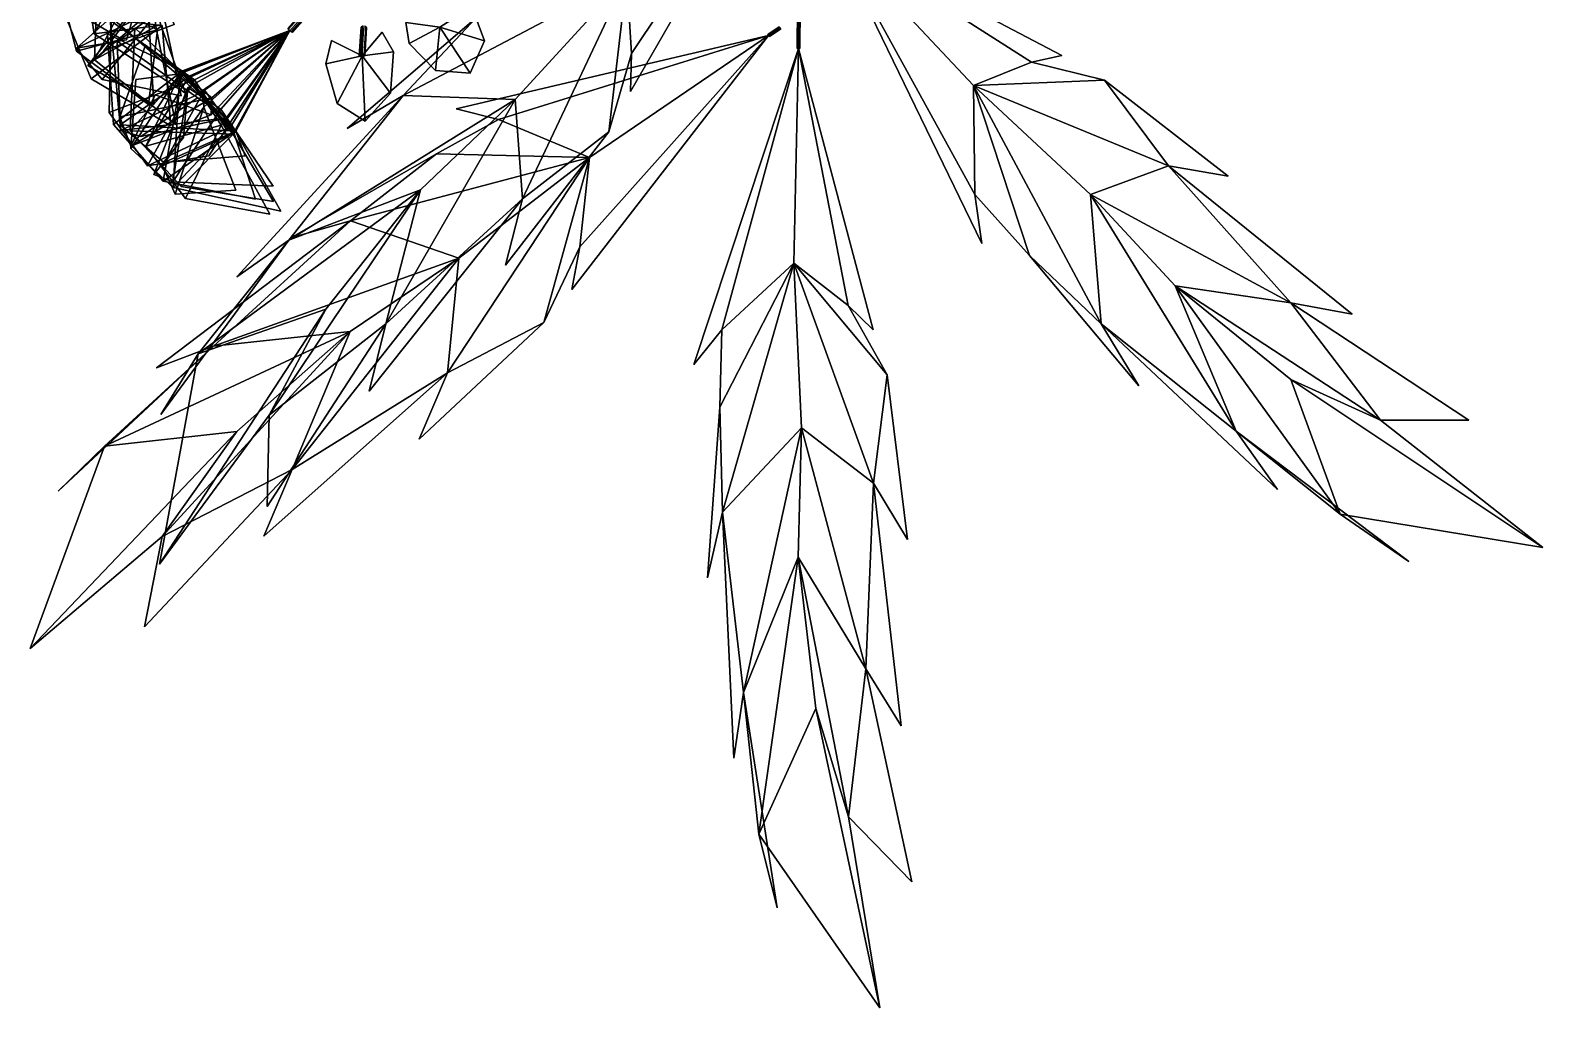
# Model space of a CAD drawing. Header units: metres. Extents: x -317 to 277, y -489 to 236.
# Drawn here: x -302.4 to 94.5, y -488.6 to -232.1 of the extents above; entities that cross this region are included whole.
import ezdxf

# ---------------------------------------------------------------- set-up
doc = ezdxf.new("R2010")
doc.units = ezdxf.units.M

msp = doc.modelspace()

# ---------------------------------------------------------------- linework, layer by layer
at = {"layer": 'Newplan_1Pdcel', "color": 3}
for points in [[(-229.0513, -226.4167, 850.1094), (-234.2654, -232.2636, 849.4932), (-234.8197, -231.7175, 849.0012), (-229.6056, -225.8706, 849.6174)], [(-229.3912, -225.968, 848.7273), (-234.6053, -231.8149, 848.1111), (-233.9165, -232.4222, 848.0448), (-228.7024, -226.5753, 848.6609)], [(-228.4892, -226.8568, 849.528), (-233.7033, -232.7037, 848.9119), (-234.2654, -232.2636, 849.4932), (-229.0513, -226.4167, 850.1094)], [(-228.7024, -226.5753, 848.6609), (-233.9165, -232.4222, 848.0448), (-233.7033, -232.7037, 848.9119), (-228.4892, -226.8568, 849.528)], [(-215.6003, -231.2896, 844.4139), (-216.0781, -238.7838, 842.0982), (-215.7239, -238.5536, 841.2802), (-215.2461, -231.0594, 843.5958)], [(-214.9063, -231.5081, 844.9779), (-215.384, -239.0023, 842.6622), (-216.0781, -238.7838, 842.0982), (-215.6003, -231.2896, 844.4139)], [(-215.2461, -231.0594, 843.5958), (-215.7239, -238.5536, 841.2802), (-214.8076, -238.6277, 841.331), (-214.3298, -231.1335, 843.6467)], [(-214.1166, -231.4151, 844.5137), (-214.5944, -238.9092, 842.1981), (-215.384, -239.0023, 842.6622), (-214.9063, -231.5081, 844.9779)], [(-214.3298, -231.1335, 843.6467), (-214.8076, -238.6277, 841.331), (-214.5944, -238.9092, 842.1981), (-214.1166, -231.4151, 844.5137)]]:
    msp.add_3dface(points, dxfattribs=at)
at = {"layer": 'Newplan_1Petal1', "color": 3}
for points in [[(-273.4861, -210.0954, 864.9467), (-285.6191, -233.002, 880.7159), (-288.7211, -213.622, 884.0575)], [(-273.4861, -210.0954, 864.9467), (-288.7211, -213.622, 884.0575), (-285.6191, -233.002, 880.7159)], [(-268.0917, -230.7361, 866.209), (-285.6191, -233.002, 880.7159), (-273.4861, -210.0954, 864.9467)], [(-268.0917, -230.7361, 866.209), (-273.4861, -210.0954, 864.9467), (-285.6191, -233.002, 880.7159)], [(-271.3959, -213.1489, 871.052), (-285.5294, -239.9041, 873.2867), (-284.9861, -225.8021, 887.3299)], [(-271.3959, -213.1489, 871.052), (-284.9861, -225.8021, 887.3299), (-285.5294, -239.9041, 873.2867)], [(-269.4349, -231.1079, 859.6344), (-285.5294, -239.9041, 873.2867), (-271.3959, -213.1489, 871.052)], [(-269.4349, -231.1079, 859.6344), (-271.3959, -213.1489, 871.052), (-285.5294, -239.9041, 873.2867)], [(-268.9602, -232.0085, 860.7856), (-295.156, -218.6073, 853.3845), (-290.2967, -237.5515, 849.6592)], [(-268.9602, -232.0085, 860.7856), (-290.2967, -237.5515, 849.6592), (-295.156, -218.6073, 853.3845)], [(-273.3642, -221.6446, 852.3863), (-290.2445, -236.8065, 855.2083), (-267.8914, -225.9192, 872.5978)], [(-273.3642, -221.6446, 852.3863), (-267.8914, -225.9192, 872.5978), (-290.2445, -236.8065, 855.2083)], [(-277.1518, -234.5958, 829.5332), (-290.2445, -236.8065, 855.2083), (-273.3642, -221.6446, 852.3863)], [(-277.1518, -234.5958, 829.5332), (-273.3642, -221.6446, 852.3863), (-290.2445, -236.8065, 855.2083)], [(-269.3111, -219.0455, 873.9031), (-287.253, -241.3218, 863.7817), (-283.0611, -237.4953, 882.8646)], [(-269.3111, -219.0455, 873.9031), (-283.0611, -237.4953, 882.8646), (-287.253, -241.3218, 863.7817)], [(-271.3996, -227.72, 854.4835), (-287.253, -241.3218, 863.7817), (-269.3111, -219.0455, 873.9031)], [(-271.3996, -227.72, 854.4835), (-269.3111, -219.0455, 873.9031), (-287.253, -241.3218, 863.7817)], [(-283.0611, -237.4953, 882.8646), (-264.6048, -230.6042, 897.5271), (-269.3111, -219.0455, 873.9031)], [(-283.0611, -237.4953, 882.8646), (-269.3111, -219.0455, 873.9031), (-264.6048, -230.6042, 897.5271)], [(-294.0317, -225.3714, 846.3868), (-278.5118, -234.331, 829.595), (-271.0504, -228.955, 854.6803)], [(-294.0317, -225.3714, 846.3868), (-271.0504, -228.955, 854.6803), (-278.5118, -234.331, 829.595)], [(-267.8914, -225.9192, 872.5978), (-290.2445, -236.8065, 855.2083), (-283.5554, -245.0015, 872.0745)], [(-267.8914, -225.9192, 872.5978), (-283.5554, -245.0015, 872.0745), (-290.2445, -236.8065, 855.2083)], [(-283.5554, -245.0015, 872.0745), (-262.8136, -249.2928, 884.5033), (-267.8914, -225.9192, 872.5978)], [(-283.5554, -245.0015, 872.0745), (-267.8914, -225.9192, 872.5978), (-262.8136, -249.2928, 884.5033)], [(-267.7831, -230.8773, 867.4623), (-293.2924, -227.961, 851.2957), (-286.3928, -244.8664, 859.2314)], [(-267.7831, -230.8773, 867.4623), (-286.3928, -244.8664, 859.2314), (-293.2924, -227.961, 851.2957)], [(-269.9935, -251.605, 842.9998), (-287.253, -241.3218, 863.7817), (-271.3996, -227.72, 854.4835)], [(-269.9935, -251.605, 842.9998), (-271.3996, -227.72, 854.4835), (-287.253, -241.3218, 863.7817)], [(-281.6589, -253.6895, 841.9959), (-281.1577, -229.7225, 836.6624), (-259.3365, -245.1173, 835.8318)], [(-281.6589, -253.6895, 841.9959), (-259.3365, -245.1173, 835.8318), (-281.1577, -229.7225, 836.6624)], [(-281.5355, -228.3802, 843.9406), (-278.7668, -256.8925, 840.0804), (-262.0874, -245.2128, 850.4813)], [(-281.5355, -228.3802, 843.9406), (-262.0874, -245.2128, 850.4813), (-278.7668, -256.8925, 840.0804)], [(-290.2967, -237.5515, 849.6592), (-271.3593, -251.5829, 842.7596), (-268.9602, -232.0085, 860.7856)], [(-290.2967, -237.5515, 849.6592), (-268.9602, -232.0085, 860.7856), (-271.3593, -251.5829, 842.7596)], [(-286.3928, -244.8664, 859.2314), (-265.5096, -257.1582, 863.2204), (-267.7831, -230.8773, 867.4623)], [(-286.3928, -244.8664, 859.2314), (-267.7831, -230.8773, 867.4623), (-265.5096, -257.1582, 863.2204)], [(-261.6253, -248.6136, 884.7272), (-285.6191, -233.002, 880.7159), (-268.0917, -230.7361, 866.209)], [(-261.6253, -248.6136, 884.7272), (-268.0917, -230.7361, 866.209), (-285.6191, -233.002, 880.7159)], [(-264.2078, -256.8286, 863.5671), (-285.5294, -239.9041, 873.2867), (-269.4349, -231.1079, 859.6344)], [(-264.2078, -256.8286, 863.5671), (-269.4349, -231.1079, 859.6344), (-285.5294, -239.9041, 873.2867)], [(-280.5753, -256.8007, 850.4906), (-282.0873, -233.0655, 856.6114), (-262.4575, -242.7639, 841.2993)], [(-280.5753, -256.8007, 850.4906), (-262.4575, -242.7639, 841.2993), (-282.0873, -233.0655, 856.6114)], [(-274.9405, -231.4745, 823.8755), (-276.1656, -258.5189, 834.0056), (-262.6558, -243.1942, 844.2736)], [(-274.9405, -231.4745, 823.8755), (-262.6558, -243.1942, 844.2736), (-276.1656, -258.5189, 834.0056)], [(-249.5182, -256.9296, 838.6041), (-263.1208, -243.5318, 848.206), (-234.2597, -232.1863, 848.7112)], [(-249.5182, -256.9296, 838.6041), (-234.2597, -232.1863, 848.7112), (-263.1208, -243.5318, 848.206)], [(-262.6558, -243.1942, 844.2736), (-249.1481, -259.3786, 847.7861), (-234.2597, -232.1863, 848.7112)], [(-262.6558, -243.1942, 844.2736), (-234.2597, -232.1863, 848.7112), (-249.1481, -259.3786, 847.7861)], [(-248.9498, -258.9483, 844.8119), (-262.4575, -242.7639, 841.2993), (-234.2597, -232.1863, 848.7112)], [(-248.9498, -258.9483, 844.8119), (-234.2597, -232.1863, 848.7112), (-262.4575, -242.7639, 841.2993)], [(-262.0874, -245.2128, 850.4813), (-248.4848, -258.6107, 840.8794), (-234.2597, -232.1863, 848.7112)], [(-262.0874, -245.2128, 850.4813), (-234.2597, -232.1863, 848.7112), (-248.4848, -258.6107, 840.8794)], [(-252.4095, -252.7953, 834.8167), (-261.035, -247.0835, 853.517), (-234.2597, -232.1863, 848.7112)], [(-252.4095, -252.7953, 834.8167), (-234.2597, -232.1863, 848.7112), (-261.035, -247.0835, 853.517)], [(-260.6515, -244.1782, 838.3734), (-252.269, -257.0252, 853.2536), (-234.2597, -232.1863, 848.7112)], [(-260.6515, -244.1782, 838.3734), (-234.2597, -232.1863, 848.7112), (-252.269, -257.0252, 853.2536)], [(-250.9541, -257.9642, 850.712), (-259.3365, -245.1173, 835.8318), (-234.2597, -232.1863, 848.7112)], [(-250.9541, -257.9642, 850.712), (-234.2597, -232.1863, 848.7112), (-259.3365, -245.1173, 835.8318)], [(-259.1961, -249.3471, 854.2687), (-250.5706, -255.059, 835.5684), (-234.2597, -232.1863, 848.7112)], [(-259.1961, -249.3471, 854.2687), (-234.2597, -232.1863, 848.7112), (-250.5706, -255.059, 835.5684)], [(-256.7088, -247.8536, 834.6478), (-256.8601, -252.2952, 855.5518), (-234.2597, -232.1863, 848.7112)], [(-256.7088, -247.8536, 834.6478), (-234.2597, -232.1863, 848.7112), (-256.8601, -252.2952, 855.5518)], [(-254.8968, -254.2889, 854.4376), (-254.7455, -249.8473, 833.5336), (-234.2597, -232.1863, 848.7112)], [(-254.8968, -254.2889, 854.4376), (-234.2597, -232.1863, 848.7112), (-254.7455, -249.8473, 833.5336)], [(-279.5508, -234.9225, 863.3222), (-278.6935, -258.3843, 846.4602), (-259.1961, -249.3471, 854.2687)], [(-279.5508, -234.9225, 863.3222), (-259.1961, -249.3471, 854.2687), (-278.6935, -258.3843, 846.4602)], [(-278.927, -254.8216, 833.0064), (-272.1645, -236.0222, 818.7249), (-254.7455, -249.8473, 833.5336)], [(-278.927, -254.8216, 833.0064), (-254.7455, -249.8473, 833.5336), (-272.1645, -236.0222, 818.7249)], [(-259.3365, -245.1173, 835.8318), (-271.6127, -267.6804, 851.9808), (-281.6589, -253.6895, 841.9959)], [(-259.3365, -245.1173, 835.8318), (-281.6589, -253.6895, 841.9959), (-271.6127, -267.6804, 851.9808)], [(-262.4575, -242.7639, 841.2993), (-267.4801, -271.7103, 848.8801), (-280.5753, -256.8007, 850.4906)], [(-262.4575, -242.7639, 841.2993), (-280.5753, -256.8007, 850.4906), (-267.4801, -271.7103, 848.8801)], [(-262.0874, -245.2128, 850.4813), (-278.7668, -256.8925, 840.0804), (-248.4848, -258.6107, 840.8794)], [(-262.0874, -245.2128, 850.4813), (-248.4848, -258.6107, 840.8794), (-278.7668, -256.8925, 840.0804)], [(-262.6558, -243.1942, 844.2736), (-276.1656, -258.5189, 834.0056), (-249.1481, -259.3786, 847.7861)], [(-262.6558, -243.1942, 844.2736), (-249.1481, -259.3786, 847.7861), (-276.1656, -258.5189, 834.0056)], [(-276.019, -263.1709, 855.8026), (-274.6592, -244.9933, 872.2597), (-263.1208, -243.5318, 848.206)], [(-276.019, -263.1709, 855.8026), (-263.1208, -243.5318, 848.206), (-274.6592, -244.9933, 872.2597)], [(-263.1208, -243.5318, 848.206), (-264.879, -273.3366, 842.8052), (-276.019, -263.1709, 855.8026)], [(-263.1208, -243.5318, 848.206), (-276.019, -263.1709, 855.8026), (-264.879, -273.3366, 842.8052)], [(-262.6637, -242.8456, 811.9439), (-272.0331, -262.5487, 830.9049), (-260.6515, -244.1782, 838.3734)], [(-262.6637, -242.8456, 811.9439), (-260.6515, -244.1782, 838.3734), (-272.0331, -262.5487, 830.9049)], [(-260.6515, -244.1782, 838.3734), (-272.0331, -262.5487, 830.9049), (-252.269, -257.0252, 853.2536)], [(-260.6515, -244.1782, 838.3734), (-252.269, -257.0252, 853.2536), (-272.0331, -262.5487, 830.9049)], [(-250.9541, -257.9642, 850.712), (-271.6127, -267.6804, 851.9808), (-259.3365, -245.1173, 835.8318)], [(-250.9541, -257.9642, 850.712), (-259.3365, -245.1173, 835.8318), (-271.6127, -267.6804, 851.9808)], [(-248.9498, -258.9483, 844.8119), (-267.4801, -271.7103, 848.8801), (-262.4575, -242.7639, 841.2993)], [(-248.9498, -258.9483, 844.8119), (-262.4575, -242.7639, 841.2993), (-267.4801, -271.7103, 848.8801)], [(-249.5182, -256.9296, 838.6041), (-264.879, -273.3366, 842.8052), (-263.1208, -243.5318, 848.206)], [(-249.5182, -256.9296, 838.6041), (-263.1208, -243.5318, 848.206), (-264.879, -273.3366, 842.8052)], [(-254.7455, -249.8473, 833.5336), (-275.9691, -262.5222, 851.1261), (-278.927, -254.8216, 833.0064)], [(-254.7455, -249.8473, 833.5336), (-278.927, -254.8216, 833.0064), (-275.9691, -262.5222, 851.1261)], [(-259.1961, -249.3471, 854.2687), (-278.6935, -258.3843, 846.4602), (-250.5706, -255.059, 835.5684)], [(-259.1961, -249.3471, 854.2687), (-250.5706, -255.059, 835.5684), (-278.6935, -258.3843, 846.4602)], [(-269.6143, -249.0312, 875.8875), (-275.9691, -262.5222, 851.1261), (-254.8968, -254.2889, 854.4376)], [(-269.6143, -249.0312, 875.8875), (-254.8968, -254.2889, 854.4376), (-275.9691, -262.5222, 851.1261)], [(-254.8968, -254.2889, 854.4376), (-275.9691, -262.5222, 851.1261), (-254.7455, -249.8473, 833.5336)], [(-254.8968, -254.2889, 854.4376), (-254.7455, -249.8473, 833.5336), (-275.9691, -262.5222, 851.1261)], [(-273.3365, -259.9503, 827.3494), (-258.5111, -249.8049, 810.6046), (-250.5706, -255.059, 835.5684)], [(-273.3365, -259.9503, 827.3494), (-250.5706, -255.059, 835.5684), (-258.5111, -249.8049, 810.6046)], [(-269.9921, -270.0009, 855.5977), (-262.1374, -260.2646, 876.7311), (-261.035, -247.0835, 853.517)], [(-269.9921, -270.0009, 855.5977), (-261.035, -247.0835, 853.517), (-262.1374, -260.2646, 876.7311)], [(-261.035, -247.0835, 853.517), (-264.9522, -271.8448, 836.4255), (-269.9921, -270.0009, 855.5977)], [(-261.035, -247.0835, 853.517), (-269.9921, -270.0009, 855.5977), (-264.9522, -271.8448, 836.4255)], [(-256.7088, -247.8536, 834.6478), (-267.6767, -267.7069, 831.7596), (-256.8601, -252.2952, 855.5518)], [(-256.7088, -247.8536, 834.6478), (-256.8601, -252.2952, 855.5518), (-267.6767, -267.7069, 831.7596)], [(-248.5898, -258.8955, 811.9211), (-267.6767, -267.7069, 831.7596), (-256.7088, -247.8536, 834.6478)], [(-248.5898, -258.8955, 811.9211), (-256.7088, -247.8536, 834.6478), (-267.6767, -267.7069, 831.7596)], [(-252.4095, -252.7953, 834.8167), (-264.9522, -271.8448, 836.4255), (-261.035, -247.0835, 853.517)], [(-252.4095, -252.7953, 834.8167), (-261.035, -247.0835, 853.517), (-264.9522, -271.8448, 836.4255)], [(-256.8601, -252.2952, 855.5518), (-267.6767, -267.7069, 831.7596), (-264.4016, -275.1295, 849.9407)], [(-256.8601, -252.2952, 855.5518), (-264.4016, -275.1295, 849.9407), (-267.6767, -267.7069, 831.7596)], [(-238.6533, -273.0042, 824.4865), (-264.9522, -271.8448, 836.4255), (-252.4095, -252.7953, 834.8167)], [(-238.6533, -273.0042, 824.4865), (-252.4095, -252.7953, 834.8167), (-264.9522, -271.8448, 836.4255)], [(-264.4016, -275.1295, 849.9407), (-248.484, -274.0474, 868.6107), (-256.8601, -252.2952, 855.5518)], [(-264.4016, -275.1295, 849.9407), (-256.8601, -252.2952, 855.5518), (-248.484, -274.0474, 868.6107)], [(-248.4848, -258.6107, 840.8794), (-278.7668, -256.8925, 840.0804), (-267.3097, -266.7802, 827.1445)], [(-248.4848, -258.6107, 840.8794), (-267.3097, -266.7802, 827.1445), (-278.7668, -256.8925, 840.0804)], [(-250.5706, -255.059, 835.5684), (-278.6935, -258.3843, 846.4602), (-273.3365, -259.9503, 827.3494)], [(-250.5706, -255.059, 835.5684), (-273.3365, -259.9503, 827.3494), (-278.6935, -258.3843, 846.4602)], [(-252.269, -257.0252, 853.2536), (-272.0331, -262.5487, 830.9049), (-261.6697, -276.2617, 840.9512)], [(-252.269, -257.0252, 853.2536), (-261.6697, -276.2617, 840.9512), (-272.0331, -262.5487, 830.9049)], [(-255.5403, -265.0811, 875.8647), (-271.6127, -267.6804, 851.9808), (-250.9541, -257.9642, 850.712)], [(-255.5403, -265.0811, 875.8647), (-250.9541, -257.9642, 850.712), (-271.6127, -267.6804, 851.9808)], [(-236.6686, -279.5465, 843.868), (-264.879, -273.3366, 842.8052), (-249.5182, -256.9296, 838.6041)], [(-236.6686, -279.5465, 843.868), (-249.5182, -256.9296, 838.6041), (-264.879, -273.3366, 842.8052)], [(-261.6697, -276.2617, 840.9512), (-239.4908, -280.347, 850.6732), (-252.269, -257.0252, 853.2536)], [(-261.6697, -276.2617, 840.9512), (-252.269, -257.0252, 853.2536), (-239.4908, -280.347, 850.6732)], [(-249.1481, -259.3786, 847.7861), (-276.1656, -258.5189, 834.0056), (-262.7534, -273.1505, 832.4565)], [(-249.1481, -259.3786, 847.7861), (-262.7534, -273.1505, 832.4565), (-276.1656, -258.5189, 834.0056)], [(-243.2636, -276.4523, 863.933), (-267.4801, -271.7103, 848.8801), (-248.9498, -258.9483, 844.8119)], [(-243.2636, -276.4523, 863.933), (-248.9498, -258.9483, 844.8119), (-267.4801, -271.7103, 848.8801)], [(-267.3097, -266.7802, 827.1445), (-245.9893, -265.0763, 815.0759), (-248.4848, -258.6107, 840.8794)], [(-267.3097, -266.7802, 827.1445), (-248.4848, -258.6107, 840.8794), (-245.9893, -265.0763, 815.0759)], [(-262.7534, -273.1505, 832.4565), (-238.5612, -277.0041, 830.7242), (-249.1481, -259.3786, 847.7861)], [(-262.7534, -273.1505, 832.4565), (-249.1481, -259.3786, 847.7861), (-238.5612, -277.0041, 830.7242)]]:
    msp.add_3dface(points, dxfattribs=at)
at = {"layer": 'Newplan_FruitU', "color": 3}
for points in [[(-194.8976, -231.2754, 839.3275), (-183.1701, -234.8908, 831.581), (-186.5178, -225.9457, 837.1283)], [(-194.8976, -231.2754, 839.3275), (-186.5178, -225.9457, 837.1283), (-183.1701, -234.8908, 831.581)], [(-194.8976, -231.2754, 839.3275), (-203.8197, -230.0603, 838.9836), (-202.9375, -235.5524, 835.8522)], [(-194.8976, -231.2754, 839.3275), (-202.9375, -235.5524, 835.8522), (-203.8197, -230.0603, 838.9836)], [(-215.3144, -238.7753, 841.9131), (-207.0484, -237.7424, 836.0762), (-210.0846, -232.5987, 838.2275)], [(-215.3144, -238.7753, 841.9131), (-210.0846, -232.5987, 838.2275), (-207.0484, -237.7424, 836.0762)], [(-194.8976, -231.2754, 839.3275), (-202.9375, -235.5524, 835.8522), (-196.0498, -242.6488, 830.4615)], [(-194.8976, -231.2754, 839.3275), (-196.0498, -242.6488, 830.4615), (-202.9375, -235.5524, 835.8522)], [(-194.8976, -231.2754, 839.3275), (-196.0498, -242.6488, 830.4615), (-186.9577, -243.3374, 827.9681)], [(-194.8976, -231.2754, 839.3275), (-186.9577, -243.3374, 827.9681), (-196.0498, -242.6488, 830.4615)], [(-194.8976, -231.2754, 839.3275), (-186.9577, -243.3374, 827.9681), (-183.1701, -234.8908, 831.581)], [(-194.8976, -231.2754, 839.3275), (-183.1701, -234.8908, 831.581), (-186.9577, -243.3374, 827.9681)], [(-215.3144, -238.7753, 841.9131), (-223.3273, -234.7602, 842.8461), (-224.8145, -240.9357, 842.2157)], [(-215.3144, -238.7753, 841.9131), (-224.8145, -240.9357, 842.2157), (-223.3273, -234.7602, 842.8461)], [(-215.3144, -238.7753, 841.9131), (-207.8574, -248.6102, 834.2791), (-207.0484, -237.7424, 836.0762)], [(-215.3144, -238.7753, 841.9131), (-207.0484, -237.7424, 836.0762), (-207.8574, -248.6102, 834.2791)], [(-215.3144, -238.7753, 841.9131), (-224.8145, -240.9357, 842.2157), (-221.8835, -251.3501, 839.0837)], [(-215.3144, -238.7753, 841.9131), (-221.8835, -251.3501, 839.0837), (-224.8145, -240.9357, 842.2157)], [(-215.3144, -238.7753, 841.9131), (-221.8835, -251.3501, 839.0837), (-214.4876, -255.929, 835.3835)], [(-215.3144, -238.7753, 841.9131), (-214.4876, -255.929, 835.3835), (-221.8835, -251.3501, 839.0837)], [(-215.3144, -238.7753, 841.9131), (-214.4876, -255.929, 835.3835), (-207.8574, -248.6102, 834.2791)], [(-215.3144, -238.7753, 841.9131), (-207.8574, -248.6102, 834.2791), (-214.4876, -255.929, 835.3835)]]:
    msp.add_3dface(points, dxfattribs=at)
at = {"layer": 'Newplan_Leaf', "color": 3}
for points in [[(-144.636, -238.1873, 575.2946), (-145.8917, -218.2444, 547.9946), (-104.9581, -178.8646, 544.368)], [(-144.636, -238.1873, 575.2946), (-104.9581, -178.8646, 544.368), (-145.8917, -218.2444, 547.9946)], [(-104.9581, -178.8646, 544.368), (-144.9189, -248.2019, 586.4183), (-144.636, -238.1873, 575.2946)], [(-104.9581, -178.8646, 544.368), (-144.636, -238.1873, 575.2946), (-144.9189, -248.2019, 586.4183)], [(-91.9673, -207.0729, 545.8768), (-31.6725, -238.724, 605.3369), (-39.6972, -240.4544, 592.8181)], [(-91.9673, -207.0729, 545.8768), (-39.6972, -240.4544, 592.8181), (-31.6725, -238.724, 605.3369)], [(-39.6972, -240.4544, 592.8181), (-54.8759, -246.6087, 563.2155), (-91.9673, -207.0729, 545.8768)], [(-39.6972, -240.4544, 592.8181), (-91.9673, -207.0729, 545.8768), (-54.8759, -246.6087, 563.2155)], [(-54.5245, -275.2459, 545.205), (-52.7177, -288.1055, 537.7569), (-91.9673, -207.0729, 545.8768)], [(-54.5245, -275.2459, 545.205), (-91.9673, -207.0729, 545.8768), (-52.7177, -288.1055, 537.7569)], [(-91.9673, -207.0729, 545.8768), (-54.8759, -246.6087, 563.2155), (-54.5245, -275.2459, 545.205)], [(-91.9673, -207.0729, 545.8768), (-54.5245, -275.2459, 545.205), (-54.8759, -246.6087, 563.2155)], [(-145.8917, -218.2444, 547.9946), (-204.5782, -249.2603, 520.5673), (-185.2955, -228.7362, 514.9787)], [(-145.8917, -218.2444, 547.9946), (-185.2955, -228.7362, 514.9787), (-204.5782, -249.2603, 520.5673)], [(-145.8917, -218.2444, 547.9946), (-175.1709, -250.3102, 548.8179), (-204.5782, -249.2603, 520.5673)], [(-145.8917, -218.2444, 547.9946), (-204.5782, -249.2603, 520.5673), (-175.1709, -250.3102, 548.8179)], [(-173.2496, -276.336, 580.1699), (-175.1709, -250.3102, 548.8179), (-145.8917, -218.2444, 547.9946)], [(-173.2496, -276.336, 580.1699), (-145.8917, -218.2444, 547.9946), (-175.1709, -250.3102, 548.8179)], [(-150.58, -258.739, 581.0247), (-173.2496, -276.336, 580.1699), (-145.8917, -218.2444, 547.9946)], [(-150.58, -258.739, 581.0247), (-145.8917, -218.2444, 547.9946), (-173.2496, -276.336, 580.1699)], [(-144.636, -238.1873, 575.2946), (-150.58, -258.739, 581.0247), (-145.8917, -218.2444, 547.9946)], [(-144.636, -238.1873, 575.2946), (-145.8917, -218.2444, 547.9946), (-150.58, -258.739, 581.0247)], [(-204.5782, -249.2603, 520.5673), (-219.1942, -257.9029, 509.9936), (-185.2955, -228.7362, 514.9787)], [(-204.5782, -249.2603, 520.5673), (-185.2955, -228.7362, 514.9787), (-219.1942, -257.9029, 509.9936)], [(-179.5192, -255.481, 517.6406), (-190.5906, -252.7152, 507.9512), (-108.6451, -233.4606, 540.9202)], [(-179.5192, -255.481, 517.6406), (-108.6451, -233.4606, 540.9202), (-190.5906, -252.7152, 507.9512)], [(-108.6451, -233.4606, 540.9202), (-155.6727, -265.4877, 539.4533), (-179.5192, -255.481, 517.6406)], [(-108.6451, -233.4606, 540.9202), (-179.5192, -255.481, 517.6406), (-155.6727, -265.4877, 539.4533)], [(-108.6451, -233.4606, 540.9202), (-160.3093, -300.1753, 573.3658), (-158.1846, -288.9188, 563.7281)], [(-108.6451, -233.4606, 540.9202), (-158.1846, -288.9188, 563.7281), (-160.3093, -300.1753, 573.3658)], [(-158.1846, -288.9188, 563.7281), (-155.6727, -265.4877, 539.4533), (-108.6451, -233.4606, 540.9202)], [(-158.1846, -288.9188, 563.7281), (-108.6451, -233.4606, 540.9202), (-155.6727, -265.4877, 539.4533)], [(-120.9542, -310.7004, 528.5308), (-128.2999, -319.7817, 519.1671), (-100.8398, -236.8832, 542.5451)], [(-120.9542, -310.7004, 528.5308), (-100.8398, -236.8832, 542.5451), (-128.2999, -319.7817, 519.1671)], [(-100.8398, -236.8832, 542.5451), (-101.9934, -293.2373, 550.4423), (-120.9542, -310.7004, 528.5308)], [(-100.8398, -236.8832, 542.5451), (-120.9542, -310.7004, 528.5308), (-101.9934, -293.2373, 550.4423)], [(-87.759, -304.2974, 579.0718), (-101.9934, -293.2373, 550.4423), (-100.8398, -236.8832, 542.5451)], [(-87.759, -304.2974, 579.0718), (-100.8398, -236.8832, 542.5451), (-101.9934, -293.2373, 550.4423)], [(-100.8398, -236.8832, 542.5451), (-81.1841, -310.6935, 590.9026), (-87.759, -304.2974, 579.0718)], [(-100.8398, -236.8832, 542.5451), (-87.759, -304.2974, 579.0718), (-81.1841, -310.6935, 590.9026)], [(-39.6972, -240.4544, 592.8181), (-20.5488, -245.2317, 602.8706), (-54.8759, -246.6087, 563.2155)], [(-39.6972, -240.4544, 592.8181), (-54.8759, -246.6087, 563.2155), (-20.5488, -245.2317, 602.8706)], [(-20.5488, -245.2317, 602.8706), (-3.6857, -267.6481, 608.9893), (-54.8759, -246.6087, 563.2155)], [(-20.5488, -245.2317, 602.8706), (-54.8759, -246.6087, 563.2155), (-3.6857, -267.6481, 608.9893)], [(-20.5488, -245.2317, 602.8706), (11.9195, -270.428, 621.1906), (-3.6857, -267.6481, 608.9893)], [(-20.5488, -245.2317, 602.8706), (-3.6857, -267.6481, 608.9893), (11.9195, -270.428, 621.1906)], [(-234.5105, -287.1737, 527.4368), (-248.1938, -296.8114, 517.1149), (-204.5782, -249.2603, 520.5673)], [(-234.5105, -287.1737, 527.4368), (-204.5782, -249.2603, 520.5673), (-248.1938, -296.8114, 517.1149)], [(-175.1709, -250.3102, 548.8179), (-234.5105, -287.1737, 527.4368), (-204.5782, -249.2603, 520.5673)], [(-175.1709, -250.3102, 548.8179), (-204.5782, -249.2603, 520.5673), (-234.5105, -287.1737, 527.4368)], [(-3.6857, -267.6481, 608.9893), (-24.2092, -275.1948, 574.5536), (-54.8759, -246.6087, 563.2155)], [(-3.6857, -267.6481, 608.9893), (-54.8759, -246.6087, 563.2155), (-24.2092, -275.1948, 574.5536)], [(-54.8759, -246.6087, 563.2155), (-21.3828, -309.1734, 552.1607), (-40.1591, -291.2462, 539.8984)], [(-54.8759, -246.6087, 563.2155), (-40.1591, -291.2462, 539.8984), (-21.3828, -309.1734, 552.1607)], [(-54.8759, -246.6087, 563.2155), (-24.2092, -275.1948, 574.5536), (-21.3828, -309.1734, 552.1607)], [(-54.8759, -246.6087, 563.2155), (-21.3828, -309.1734, 552.1607), (-24.2092, -275.1948, 574.5536)], [(-54.8759, -246.6087, 563.2155), (-40.1591, -291.2462, 539.8984), (-54.5245, -275.2459, 545.205)], [(-54.8759, -246.6087, 563.2155), (-54.5245, -275.2459, 545.205), (-40.1591, -291.2462, 539.8984)], [(-175.1709, -250.3102, 548.8179), (-199.9776, -273.9436, 551.1209), (-234.5105, -287.1737, 527.4368)], [(-175.1709, -250.3102, 548.8179), (-234.5105, -287.1737, 527.4368), (-199.9776, -273.9436, 551.1209)], [(-173.2496, -276.336, 580.1699), (-209.1089, -309.127, 575.7631), (-175.1709, -250.3102, 548.8179)], [(-173.2496, -276.336, 580.1699), (-175.1709, -250.3102, 548.8179), (-209.1089, -309.127, 575.7631)], [(-209.1089, -309.127, 575.7631), (-199.9776, -273.9436, 551.1209), (-175.1709, -250.3102, 548.8179)], [(-209.1089, -309.127, 575.7631), (-175.1709, -250.3102, 548.8179), (-199.9776, -273.9436, 551.1209)], [(-155.6727, -265.4877, 539.4533), (-195.8025, -264.5385, 505.6675), (-179.5192, -255.481, 517.6406)], [(-155.6727, -265.4877, 539.4533), (-179.5192, -255.481, 517.6406), (-195.8025, -264.5385, 505.6675)], [(-150.58, -258.739, 581.0247), (-177.705, -293.7599, 588.9267), (-173.2496, -276.336, 580.1699)], [(-150.58, -258.739, 581.0247), (-173.2496, -276.336, 580.1699), (-177.705, -293.7599, 588.9267)], [(-218.3438, -282.0854, 508.5472), (-234.0531, -286.6003, 497.0164), (-195.8025, -264.5385, 505.6675)], [(-218.3438, -282.0854, 508.5472), (-195.8025, -264.5385, 505.6675), (-234.0531, -286.6003, 497.0164)], [(-155.6727, -265.4877, 539.4533), (-218.3438, -282.0854, 508.5472), (-195.8025, -264.5385, 505.6675)], [(-155.6727, -265.4877, 539.4533), (-195.8025, -264.5385, 505.6675), (-218.3438, -282.0854, 508.5472)], [(-155.6727, -265.4877, 539.4533), (-189.9417, -291.9573, 536.1124), (-218.3438, -282.0854, 508.5472)], [(-155.6727, -265.4877, 539.4533), (-218.3438, -282.0854, 508.5472), (-189.9417, -291.9573, 536.1124)], [(-167.5858, -308.7627, 566.622), (-192.88, -321.995, 563.5549), (-155.6727, -265.4877, 539.4533)], [(-167.5858, -308.7627, 566.622), (-155.6727, -265.4877, 539.4533), (-192.88, -321.995, 563.5549)], [(-192.88, -321.995, 563.5549), (-189.9417, -291.9573, 536.1124), (-155.6727, -265.4877, 539.4533)], [(-192.88, -321.995, 563.5549), (-155.6727, -265.4877, 539.4533), (-189.9417, -291.9573, 536.1124)], [(-158.1846, -288.9188, 563.7281), (-167.5858, -308.7627, 566.622), (-155.6727, -265.4877, 539.4533)], [(-158.1846, -288.9188, 563.7281), (-155.6727, -265.4877, 539.4533), (-167.5858, -308.7627, 566.622)], [(-3.6857, -267.6481, 608.9893), (28.3793, -303.6401, 616.5364), (-24.2092, -275.1948, 574.5536)], [(-3.6857, -267.6481, 608.9893), (-24.2092, -275.1948, 574.5536), (28.3793, -303.6401, 616.5364)], [(-3.6857, -267.6481, 608.9893), (44.4714, -306.5773, 627.4485), (28.3793, -303.6401, 616.5364)], [(-3.6857, -267.6481, 608.9893), (28.3793, -303.6401, 616.5364), (44.4714, -306.5773, 627.4485)], [(-199.9776, -273.9436, 551.1209), (-258.3142, -316.9925, 535.9562), (-234.5105, -287.1737, 527.4368)], [(-199.9776, -273.9436, 551.1209), (-234.5105, -287.1737, 527.4368), (-258.3142, -316.9925, 535.9562)], [(-199.9776, -273.9436, 551.1209), (-224.8356, -305.2682, 549.957), (-258.3142, -316.9925, 535.9562)], [(-199.9776, -273.9436, 551.1209), (-258.3142, -316.9925, 535.9562), (-224.8356, -305.2682, 549.957)], [(-209.1089, -309.127, 575.7631), (-239.6864, -333.0916, 571.3955), (-199.9776, -273.9436, 551.1209)], [(-209.1089, -309.127, 575.7631), (-199.9776, -273.9436, 551.1209), (-239.6864, -333.0916, 571.3955)], [(-239.6864, -333.0916, 571.3955), (-224.8356, -305.2682, 549.957), (-199.9776, -273.9436, 551.1209)], [(-239.6864, -333.0916, 571.3955), (-199.9776, -273.9436, 551.1209), (-224.8356, -305.2682, 549.957)], [(-173.2496, -276.336, 580.1699), (-213.4784, -326.8142, 583.1609), (-209.1089, -309.127, 575.7631)], [(-173.2496, -276.336, 580.1699), (-209.1089, -309.127, 575.7631), (-213.4784, -326.8142, 583.1609)], [(28.3793, -303.6401, 616.5364), (-1.9767, -299.1361, 585.1245), (-24.2092, -275.1948, 574.5536)], [(28.3793, -303.6401, 616.5364), (-24.2092, -275.1948, 574.5536), (-1.9767, -299.1361, 585.1245)], [(-24.2092, -275.1948, 574.5536), (14.03032, -337.3093, 570.4592), (-21.3828, -309.1734, 552.1607)], [(-24.2092, -275.1948, 574.5536), (-21.3828, -309.1734, 552.1607), (14.03032, -337.3093, 570.4592)], [(-24.2092, -275.1948, 574.5536), (-1.9767, -299.1361, 585.1245), (14.03032, -337.3093, 570.4592)], [(-24.2092, -275.1948, 574.5536), (14.03032, -337.3093, 570.4592), (-1.9767, -299.1361, 585.1245)], [(-254.3278, -314.9836, 510.3936), (-269.289, -320.6618, 498.9664), (-218.3438, -282.0854, 508.5472)], [(-254.3278, -314.9836, 510.3936), (-218.3438, -282.0854, 508.5472), (-269.289, -320.6618, 498.9664)], [(-189.9417, -291.9573, 536.1124), (-254.3278, -314.9836, 510.3936), (-218.3438, -282.0854, 508.5472)], [(-189.9417, -291.9573, 536.1124), (-218.3438, -282.0854, 508.5472), (-254.3278, -314.9836, 510.3936)], [(-258.3142, -316.9925, 535.9562), (-268.1368, -332.9509, 520.7338), (-234.5105, -287.1737, 527.4368)], [(-258.3142, -316.9925, 535.9562), (-234.5105, -287.1737, 527.4368), (-268.1368, -332.9509, 520.7338)], [(-189.9417, -291.9573, 536.1124), (-218.4039, -311.155, 535.3596), (-254.3278, -314.9836, 510.3936)], [(-189.9417, -291.9573, 536.1124), (-254.3278, -314.9836, 510.3936), (-218.4039, -311.155, 535.3596)], [(-192.88, -321.995, 563.5549), (-233.6815, -347.3428, 554.9944), (-189.9417, -291.9573, 536.1124)], [(-192.88, -321.995, 563.5549), (-189.9417, -291.9573, 536.1124), (-233.6815, -347.3428, 554.9944)], [(-233.6815, -347.3428, 554.9944), (-218.4039, -311.155, 535.3596), (-189.9417, -291.9573, 536.1124)], [(-233.6815, -347.3428, 554.9944), (-189.9417, -291.9573, 536.1124), (-218.4039, -311.155, 535.3596)], [(-101.9934, -293.2373, 550.4423), (-120.7372, -358.6219, 527.3799), (-121.4817, -330.9822, 519.6476)], [(-101.9934, -293.2373, 550.4423), (-121.4817, -330.9822, 519.6476), (-120.7372, -358.6219, 527.3799)], [(-101.9934, -293.2373, 550.4423), (-121.4817, -330.9822, 519.6476), (-120.9542, -310.7004, 528.5308)], [(-101.9934, -293.2373, 550.4423), (-120.9542, -310.7004, 528.5308), (-121.4817, -330.9822, 519.6476)], [(-101.9934, -293.2373, 550.4423), (-100.0118, -336.4213, 554.6118), (-120.7372, -358.6219, 527.3799)], [(-101.9934, -293.2373, 550.4423), (-120.7372, -358.6219, 527.3799), (-100.0118, -336.4213, 554.6118)], [(-77.5783, -322.5136, 586.4921), (-81.1171, -350.9795, 587.7031), (-101.9934, -293.2373, 550.4423)], [(-77.5783, -322.5136, 586.4921), (-101.9934, -293.2373, 550.4423), (-81.1171, -350.9795, 587.7031)], [(-81.1171, -350.9795, 587.7031), (-100.0118, -336.4213, 554.6118), (-101.9934, -293.2373, 550.4423)], [(-81.1171, -350.9795, 587.7031), (-101.9934, -293.2373, 550.4423), (-100.0118, -336.4213, 554.6118)], [(-87.759, -304.2974, 579.0718), (-77.5783, -322.5136, 586.4921), (-101.9934, -293.2373, 550.4423)], [(-87.759, -304.2974, 579.0718), (-101.9934, -293.2373, 550.4423), (-77.5783, -322.5136, 586.4921)], [(-21.3828, -309.1734, 552.1607), (-11.517, -325.421, 545.9311), (-40.1591, -291.2462, 539.8984)], [(-21.3828, -309.1734, 552.1607), (-40.1591, -291.2462, 539.8984), (-11.517, -325.421, 545.9311)], [(28.3793, -303.6401, 616.5364), (51.8824, -334.4491, 621.71), (-1.9767, -299.1361, 585.1245)], [(28.3793, -303.6401, 616.5364), (-1.9767, -299.1361, 585.1245), (51.8824, -334.4491, 621.71)], [(51.8824, -334.4491, 621.71), (28.4101, -323.7282, 593.6314), (-1.9767, -299.1361, 585.1245)], [(51.8824, -334.4491, 621.71), (-1.9767, -299.1361, 585.1245), (28.4101, -323.7282, 593.6314)], [(-1.9767, -299.1361, 585.1245), (41.3599, -359.1399, 587.92), (14.03032, -337.3093, 570.4592)], [(-1.9767, -299.1361, 585.1245), (14.03032, -337.3093, 570.4592), (41.3599, -359.1399, 587.92)], [(-1.9767, -299.1361, 585.1245), (28.4101, -323.7282, 593.6314), (41.3599, -359.1399, 587.92)], [(-1.9767, -299.1361, 585.1245), (41.3599, -359.1399, 587.92), (28.4101, -323.7282, 593.6314)], [(-239.6864, -333.0916, 571.3955), (-268.5208, -372.2662, 542.4837), (-224.8356, -305.2682, 549.957)], [(-239.6864, -333.0916, 571.3955), (-224.8356, -305.2682, 549.957), (-268.5208, -372.2662, 542.4837)], [(-224.8356, -305.2682, 549.957), (-268.5208, -372.2662, 542.4837), (-258.3142, -316.9925, 535.9562)], [(-224.8356, -305.2682, 549.957), (-258.3142, -316.9925, 535.9562), (-268.5208, -372.2662, 542.4837)], [(28.3793, -303.6401, 616.5364), (75.1231, -334.447, 628.2482), (51.8824, -334.4491, 621.71)], [(28.3793, -303.6401, 616.5364), (51.8824, -334.4491, 621.71), (75.1231, -334.447, 628.2482)], [(-209.1089, -309.127, 575.7631), (-240.1952, -357.0995, 573.8928), (-239.6864, -333.0916, 571.3955)], [(-209.1089, -309.127, 575.7631), (-239.6864, -333.0916, 571.3955), (-240.1952, -357.0995, 573.8928)], [(-167.5858, -308.7627, 566.622), (-200.3307, -339.4536, 569.8644), (-192.88, -321.995, 563.5549)], [(-167.5858, -308.7627, 566.622), (-192.88, -321.995, 563.5549), (-200.3307, -339.4536, 569.8644)], [(14.03032, -337.3093, 570.4592), (24.8612, -352.5919, 564.4763), (-21.3828, -309.1734, 552.1607)], [(14.03032, -337.3093, 570.4592), (-21.3828, -309.1734, 552.1607), (24.8612, -352.5919, 564.4763)], [(-218.4039, -311.155, 535.3596), (-282.9322, -341.2425, 514.9349), (-254.3278, -314.9836, 510.3936)], [(-218.4039, -311.155, 535.3596), (-254.3278, -314.9836, 510.3936), (-282.9322, -341.2425, 514.9349)], [(-218.4039, -311.155, 535.3596), (-248.1619, -337.3739, 530.1124), (-282.9322, -341.2425, 514.9349)], [(-218.4039, -311.155, 535.3596), (-282.9322, -341.2425, 514.9349), (-248.1619, -337.3739, 530.1124)], [(-233.6815, -347.3428, 554.9944), (-267.7916, -364.9725, 547.6422), (-218.4039, -311.155, 535.3596)], [(-233.6815, -347.3428, 554.9944), (-218.4039, -311.155, 535.3596), (-267.7916, -364.9725, 547.6422)], [(-267.7916, -364.9725, 547.6422), (-248.1619, -337.3739, 530.1124), (-218.4039, -311.155, 535.3596)], [(-267.7916, -364.9725, 547.6422), (-218.4039, -311.155, 535.3596), (-248.1619, -337.3739, 530.1124)], [(-282.9322, -341.2425, 514.9349), (-295.0821, -353.0672, 497.7468), (-254.3278, -314.9836, 510.3936)], [(-282.9322, -341.2425, 514.9349), (-254.3278, -314.9836, 510.3936), (-295.0821, -353.0672, 497.7468)], [(-192.88, -321.995, 563.5549), (-241.0723, -364.886, 559.9209), (-233.6815, -347.3428, 554.9944)], [(-192.88, -321.995, 563.5549), (-233.6815, -347.3428, 554.9944), (-241.0723, -364.886, 559.9209)], [(-77.5783, -322.5136, 586.4921), (-72.1819, -365.7145, 597.8602), (-81.1171, -350.9795, 587.7031)], [(-77.5783, -322.5136, 586.4921), (-81.1171, -350.9795, 587.7031), (-72.1819, -365.7145, 597.8602)], [(51.8824, -334.4491, 621.71), (94.4888, -367.8864, 605.3206), (28.4101, -323.7282, 593.6314)], [(51.8824, -334.4491, 621.71), (28.4101, -323.7282, 593.6314), (94.4888, -367.8864, 605.3206)], [(28.4101, -323.7282, 593.6314), (94.4888, -367.8864, 605.3206), (41.3599, -359.1399, 587.92)], [(28.4101, -323.7282, 593.6314), (41.3599, -359.1399, 587.92), (94.4888, -367.8864, 605.3206)], [(-120.7372, -358.6219, 527.3799), (-124.6517, -375.8355, 517.9728), (-121.4817, -330.9822, 519.6476)], [(-120.7372, -358.6219, 527.3799), (-121.4817, -330.9822, 519.6476), (-124.6517, -375.8355, 517.9728)], [(-100.0118, -336.4213, 554.6118), (-115.2486, -405.9196, 538.0266), (-120.7372, -358.6219, 527.3799)], [(-100.0118, -336.4213, 554.6118), (-120.7372, -358.6219, 527.3799), (-115.2486, -405.9196, 538.0266)], [(-100.0118, -336.4213, 554.6118), (-100.8777, -370.4023, 559.4856), (-115.2486, -405.9196, 538.0266)], [(-100.0118, -336.4213, 554.6118), (-115.2486, -405.9196, 538.0266), (-100.8777, -370.4023, 559.4856)], [(-83.1242, -399.7231, 586.9373), (-100.8777, -370.4023, 559.4856), (-100.0118, -336.4213, 554.6118)], [(-83.1242, -399.7231, 586.9373), (-100.0118, -336.4213, 554.6118), (-100.8777, -370.4023, 559.4856)], [(-81.1171, -350.9795, 587.7031), (-83.1242, -399.7231, 586.9373), (-100.0118, -336.4213, 554.6118)], [(-81.1171, -350.9795, 587.7031), (-100.0118, -336.4213, 554.6118), (-83.1242, -399.7231, 586.9373)], [(41.3599, -359.1399, 587.92), (59.3392, -371.4831, 577.5632), (14.03032, -337.3093, 570.4592)], [(41.3599, -359.1399, 587.92), (14.03032, -337.3093, 570.4592), (59.3392, -371.4831, 577.5632)], [(-267.7916, -364.9725, 547.6422), (-302.3924, -394.3662, 513.8669), (-248.1619, -337.3739, 530.1124)], [(-267.7916, -364.9725, 547.6422), (-248.1619, -337.3739, 530.1124), (-302.3924, -394.3662, 513.8669)], [(-248.1619, -337.3739, 530.1124), (-302.3924, -394.3662, 513.8669), (-282.9322, -341.2425, 514.9349)], [(-248.1619, -337.3739, 530.1124), (-282.9322, -341.2425, 514.9349), (-302.3924, -394.3662, 513.8669)], [(-233.6815, -347.3428, 554.9944), (-272.3711, -388.6623, 546.8077), (-267.7916, -364.9725, 547.6422)], [(-233.6815, -347.3428, 554.9944), (-267.7916, -364.9725, 547.6422), (-272.3711, -388.6623, 546.8077)], [(-81.1171, -350.9795, 587.7031), (-73.9041, -414.6856, 595.7562), (-83.1242, -399.7231, 586.9373)], [(-81.1171, -350.9795, 587.7031), (-83.1242, -399.7231, 586.9373), (-73.9041, -414.6856, 595.7562)], [(-115.2486, -405.9196, 538.0266), (-117.8075, -423.1542, 528.9116), (-120.7372, -358.6219, 527.3799)], [(-115.2486, -405.9196, 538.0266), (-120.7372, -358.6219, 527.3799), (-117.8075, -423.1542, 528.9116)], [(-100.8777, -370.4023, 559.4856), (-111.2036, -443.0681, 549.5156), (-115.2486, -405.9196, 538.0266)], [(-100.8777, -370.4023, 559.4856), (-115.2486, -405.9196, 538.0266), (-111.2036, -443.0681, 549.5156)], [(-100.8777, -370.4023, 559.4856), (-96.2425, -410.0896, 561.4692), (-111.2036, -443.0681, 549.5156)], [(-100.8777, -370.4023, 559.4856), (-111.2036, -443.0681, 549.5156), (-96.2425, -410.0896, 561.4692)], [(-83.1242, -399.7231, 586.9373), (-87.6457, -438.524, 585.3834), (-100.8777, -370.4023, 559.4856)], [(-83.1242, -399.7231, 586.9373), (-100.8777, -370.4023, 559.4856), (-87.6457, -438.524, 585.3834)], [(-87.6457, -438.524, 585.3834), (-96.2425, -410.0896, 561.4692), (-100.8777, -370.4023, 559.4856)], [(-87.6457, -438.524, 585.3834), (-100.8777, -370.4023, 559.4856), (-96.2425, -410.0896, 561.4692)], [(-83.1242, -399.7231, 586.9373), (-71.09138, -455.5718, 589.6494), (-87.6457, -438.524, 585.3834)], [(-83.1242, -399.7231, 586.9373), (-87.6457, -438.524, 585.3834), (-71.09138, -455.5718, 589.6494)], [(-111.2036, -443.0681, 549.5156), (-106.4282, -462.3879, 535.8476), (-115.2486, -405.9196, 538.0266)], [(-111.2036, -443.0681, 549.5156), (-115.2486, -405.9196, 538.0266), (-106.4282, -462.3879, 535.8476)], [(-96.2425, -410.0896, 561.4692), (-79.4932, -488.6476, 560.4208), (-111.2036, -443.0681, 549.5156)], [(-96.2425, -410.0896, 561.4692), (-111.2036, -443.0681, 549.5156), (-79.4932, -488.6476, 560.4208)], [(-87.6457, -438.524, 585.3834), (-79.4932, -488.6476, 560.4208), (-96.2425, -410.0896, 561.4692)], [(-87.6457, -438.524, 585.3834), (-96.2425, -410.0896, 561.4692), (-79.4932, -488.6476, 560.4208)]]:
    msp.add_3dface(points, dxfattribs=at)
at = {"layer": 'Newplan_Petiole', "color": 3}
for points in [[(-100.9954, -229.6063, 543.1306), (-101.0994, -233.2483, 542.9465), (-101.1349, -233.2258, 542.5218), (-101.0307, -229.5807, 542.7061)], [(-101.0307, -229.5807, 542.7061), (-101.1349, -233.2258, 542.5218), (-100.7424, -233.2285, 542.3544), (-100.6385, -229.5919, 542.5382)], [(-100.5728, -229.6339, 543.2256), (-100.6764, -233.2652, 543.042), (-101.0994, -233.2483, 542.9465), (-100.9954, -229.6063, 543.1306)], [(-100.6385, -229.5919, 542.5382), (-100.7424, -233.2285, 542.3544), (-100.4606, -233.2528, 542.674), (-100.3571, -229.6246, 542.8574)], [(-100.3571, -229.6246, 542.8574), (-100.4606, -233.2528, 542.674), (-100.6764, -233.2652, 543.042), (-100.5728, -229.6339, 543.2256)], [(-105.8998, -231.3434, 541.9384), (-108.8267, -233.2911, 541.1867), (-108.8059, -233.1656, 540.7794), (-105.9002, -231.2358, 541.5254)], [(-105.5946, -231.6469, 541.9944), (-108.5933, -233.6551, 541.2238), (-108.8267, -233.2911, 541.1867), (-105.8998, -231.3434, 541.9384)], [(-105.9002, -231.2358, 541.5254), (-108.8059, -233.1656, 540.7794), (-108.5644, -233.4449, 540.5654), (-105.6016, -231.4669, 541.3265)], [(-105.4138, -231.7195, 541.6147), (-108.4337, -233.7457, 540.8384), (-108.5933, -233.6551, 541.2238), (-105.5946, -231.6469, 541.9944)], [(-105.6016, -231.4669, 541.3265), (-108.5644, -233.4449, 540.5654), (-108.4337, -233.7457, 540.8384), (-105.4138, -231.7195, 541.6147)], [(-101.0994, -233.2483, 542.9465), (-101.1162, -236.8927, 542.7822), (-101.1517, -236.8733, 542.3573), (-101.1349, -233.2258, 542.5218)], [(-101.1349, -233.2258, 542.5218), (-101.1517, -236.8733, 542.3573), (-100.759, -236.8676, 542.1902), (-100.7424, -233.2285, 542.3544)], [(-100.6764, -233.2652, 543.042), (-100.693, -236.8989, 542.8782), (-101.1162, -236.8927, 542.7822), (-101.0994, -233.2483, 542.9465)], [(-100.7424, -233.2285, 542.3544), (-100.759, -236.8676, 542.1902), (-100.4772, -236.8833, 542.5103), (-100.4606, -233.2528, 542.674)], [(-100.4606, -233.2528, 542.674), (-100.4772, -236.8833, 542.5103), (-100.693, -236.8989, 542.8782), (-100.6764, -233.2652, 543.042)]]:
    msp.add_3dface(points, dxfattribs=at)

doc.saveas('drawing.dxf')
